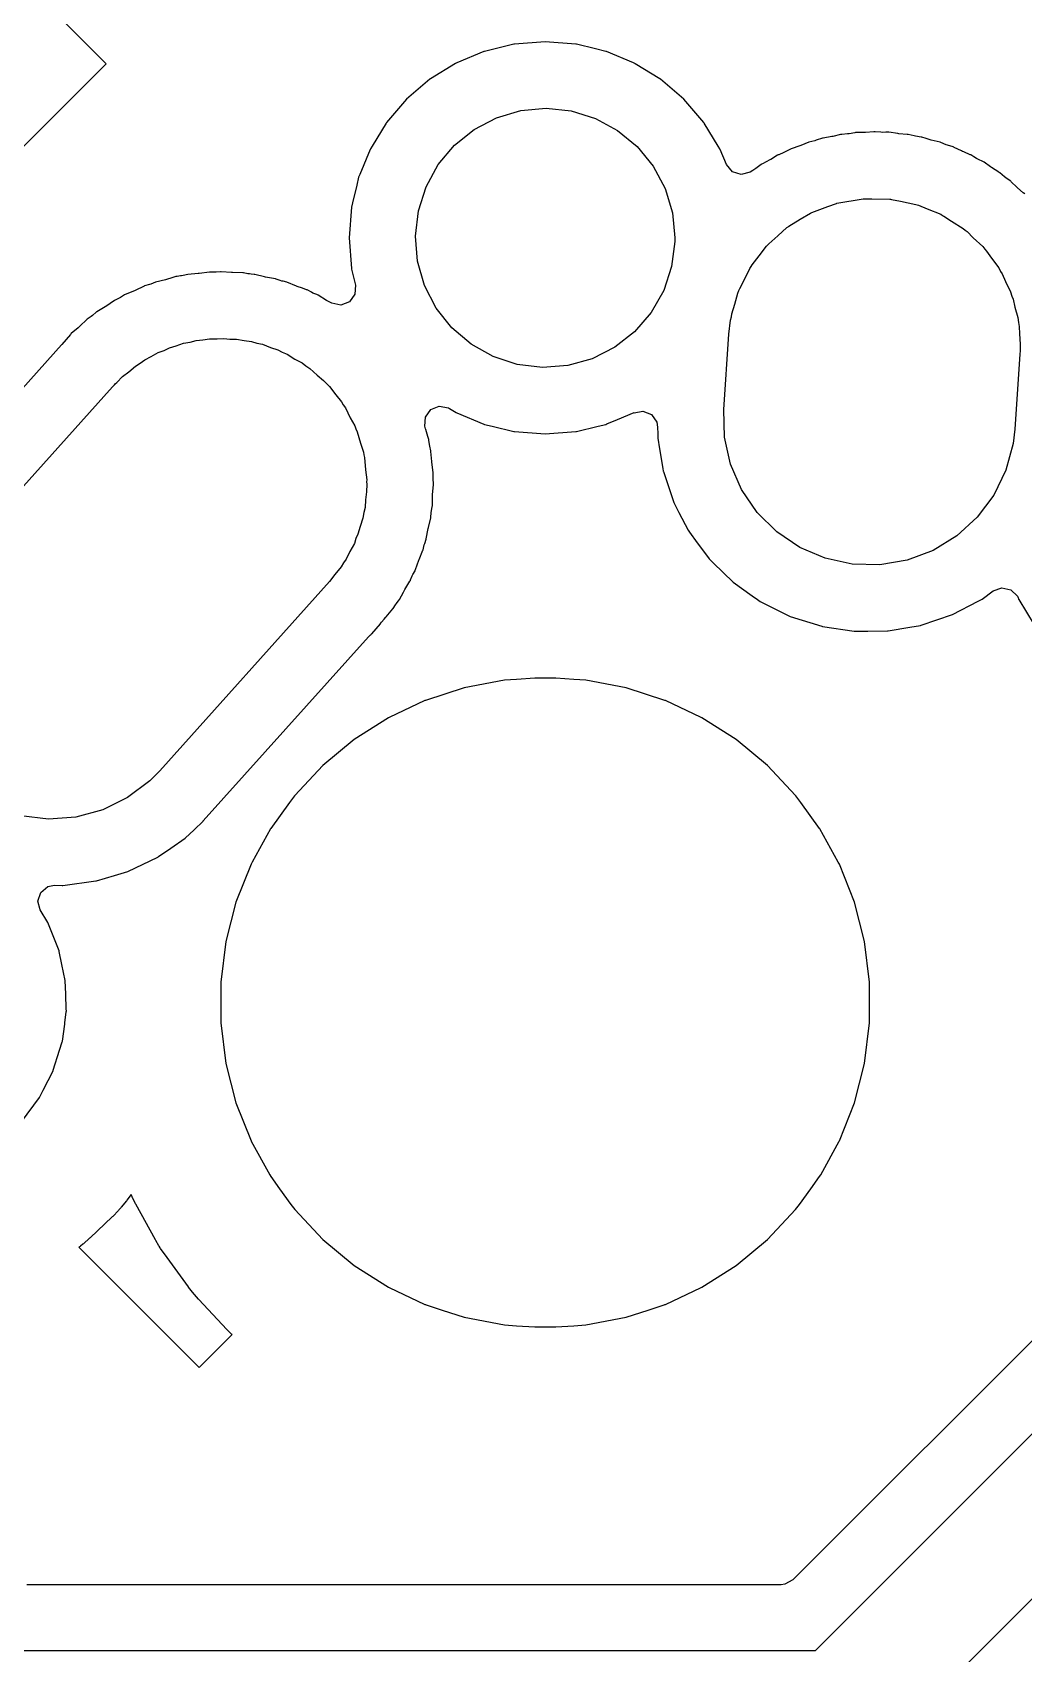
# Model space of a CAD drawing. Extents: x 124.3 to 210.2, y -114.7 to -26.3.
# Drawn here: x 174.54 to 182.19, y -102.52 to -90.01 of the extents above; entities that cross this region are included whole.
import ezdxf

# ---------------------------------------------------------------- set-up
doc = ezdxf.new("R2010")
doc.units = 0
doc.layers.add('BLACK', color=7, linetype='CONTINUOUS')

msp = doc.modelspace()

# ---------------------------------------------------------------- linework, layer by layer
at = {"layer": 'BLACK', "linetype": 'CONTINUOUS'}
for p, q in [((175.114, -90.2569), (174.33, -89.4725)), ((178.028, -90.1628), (177.818, -90.2499)), ((178.032, -90.1609), (178.028, -90.1628)), ((178.028, -90.1628), (178.028, -90.1628)), ((178.113, -90.1416), (178.032, -90.1609)), ((178.258, -90.1066), (178.113, -90.1416)), ((178.263, -90.1055), (178.258, -90.1066)), ((178.258, -90.1066), (178.258, -90.1066)), ((178.5, -90.0868), (178.263, -90.1055)), ((178.737, -90.1055), (178.5, -90.0868)), ((178.742, -90.1066), (178.737, -90.1055)), ((178.887, -90.1416), (178.742, -90.1066)), ((178.742, -90.1066), (178.742, -90.1066)), ((178.968, -90.1609), (178.887, -90.1416)), ((178.972, -90.1628), (178.968, -90.1609)), ((179.182, -90.2499), (178.972, -90.1628)), ((178.972, -90.1628), (178.972, -90.1628)), ((174.035, -91.336), (175.114, -90.2569)), ((177.809, -90.2543), (177.615, -90.3732)), ((177.813, -90.2518), (177.809, -90.2543)), ((177.818, -90.2499), (177.813, -90.2518)), ((177.818, -90.2499), (177.818, -90.2499)), ((179.187, -90.2518), (179.182, -90.2499)), ((179.182, -90.2499), (179.182, -90.2499)), ((179.191, -90.2543), (179.187, -90.2518)), ((179.195, -90.2569), (179.191, -90.2543)), ((179.385, -90.3732), (179.195, -90.2569)), ((177.611, -90.3758), (177.43, -90.53)), ((177.615, -90.3732), (177.611, -90.3758)), ((177.615, -90.3732), (177.615, -90.3732)), ((179.389, -90.3758), (179.385, -90.3732)), ((179.385, -90.3732), (179.385, -90.3732)), ((179.57, -90.53), (179.389, -90.3758)), ((177.43, -90.53), (177.276, -90.7106)), ((179.724, -90.7106), (179.57, -90.53)), ((177.952, -90.7632), (178.125, -90.6728)), ((178.125, -90.6728), (178.313, -90.6177)), ((178.313, -90.6177), (178.507, -90.6)), ((178.507, -90.6), (178.701, -90.6204)), ((178.701, -90.6204), (178.888, -90.6781)), ((178.888, -90.6781), (179.059, -90.771)), ((177.273, -90.7148), (177.165, -90.892)), ((177.276, -90.7106), (177.273, -90.7148)), ((177.273, -90.7148), (177.273, -90.7148)), ((177.8, -90.8855), (177.952, -90.7632)), ((179.059, -90.771), (179.21, -90.8954)), ((179.727, -90.7148), (179.724, -90.7106)), ((179.835, -90.892), (179.727, -90.7148)), ((179.727, -90.7148), (179.727, -90.7148)), ((180.779, -90.8028), (180.718, -90.8173)), ((180.784, -90.8016), (180.779, -90.8028)), ((180.779, -90.8028), (180.779, -90.8028)), ((180.789, -90.8012), (180.784, -90.8016)), ((180.833, -90.7978), (180.789, -90.8012)), ((180.789, -90.8012), (180.789, -90.8012)), ((180.844, -90.7964), (180.833, -90.7978)), ((180.889, -90.7887), (180.844, -90.7964)), ((180.894, -90.7879), (180.889, -90.7887)), ((180.889, -90.7887), (180.889, -90.7887)), ((180.899, -90.7879), (180.894, -90.7879)), ((180.961, -90.7872), (180.899, -90.7879)), ((180.899, -90.7879), (180.899, -90.7879)), ((180.964, -90.7872), (180.961, -90.7872)), ((180.972, -90.7868), (180.964, -90.7872)), ((181.035, -90.7818), (180.972, -90.7868)), ((181.04, -90.7814), (181.035, -90.7818)), ((181.045, -90.7818), (181.04, -90.7814)), ((181.09, -90.7854), (181.045, -90.7818)), ((181.101, -90.7857), (181.09, -90.7854)), ((181.127, -90.7855), (181.101, -90.7857)), ((181.151, -90.7852), (181.127, -90.7855)), ((181.219, -90.7952), (181.151, -90.7852)), ((181.227, -90.7962), (181.219, -90.7952)), ((181.291, -90.8012), (181.227, -90.7962)), ((181.296, -90.8016), (181.291, -90.8012)), ((181.291, -90.8012), (181.291, -90.8012)), ((181.301, -90.8028), (181.296, -90.8016)), ((181.346, -90.8134), (181.301, -90.8028)), ((181.301, -90.8028), (181.301, -90.8028)), ((181.357, -90.8156), (181.346, -90.8134)), ((177.15, -90.9176), (177.07, -91.1109)), ((177.152, -90.913), (177.15, -90.9176)), ((177.15, -90.9176), (177.15, -90.9176)), ((177.165, -90.892), (177.152, -90.913)), ((177.675, -91.035), (177.8, -90.8855)), ((179.21, -90.8954), (179.333, -91.0466)), ((179.848, -90.913), (179.835, -90.892)), ((179.85, -90.9176), (179.848, -90.913)), ((179.898, -91.0331), (179.85, -90.9176)), ((179.85, -90.9176), (179.85, -90.9176)), ((180.35, -90.9371), (180.34, -90.9419)), ((180.392, -90.9151), (180.35, -90.9371)), ((180.397, -90.9128), (180.392, -90.9151)), ((180.392, -90.9151), (180.392, -90.9151)), ((180.465, -90.8899), (180.397, -90.9128)), ((180.473, -90.8869), (180.465, -90.8899)), ((180.534, -90.8616), (180.473, -90.8869)), ((180.581, -90.8504), (180.534, -90.8616)), ((180.591, -90.8473), (180.581, -90.8504)), ((180.64, -90.8308), (180.591, -90.8473)), ((180.645, -90.83), (180.64, -90.8308)), ((180.71, -90.819), (180.645, -90.83)), ((180.645, -90.83), (180.645, -90.83)), ((180.718, -90.8173), (180.71, -90.819)), ((181.4, -90.822), (181.357, -90.8156)), ((181.405, -90.8228), (181.4, -90.822)), ((181.4, -90.822), (181.4, -90.822)), ((181.439, -90.8333), (181.405, -90.8228)), ((181.47, -90.843), (181.439, -90.8333)), ((181.478, -90.8452), (181.47, -90.843)), ((181.546, -90.8616), (181.478, -90.8452)), ((181.551, -90.8635), (181.546, -90.8616)), ((181.594, -90.8813), (181.551, -90.8635)), ((181.604, -90.8851), (181.594, -90.8813)), ((181.646, -90.8982), (181.604, -90.8851)), ((181.651, -90.8997), (181.646, -90.8982)), ((181.646, -90.8982), (181.646, -90.8982)), ((181.655, -90.9019), (181.651, -90.8997)), ((181.71, -90.9292), (181.655, -90.9019)), ((181.655, -90.9019), (181.655, -90.9019)), ((181.718, -90.9328), (181.71, -90.9292)), ((181.729, -90.9371), (181.718, -90.9328)), ((181.779, -90.9581), (181.729, -90.9371)), ((177.581, -91.2061), (177.675, -91.035)), ((179.333, -91.0466), (179.425, -91.2189)), ((179.944, -91.0894), (179.898, -91.0331)), ((180.126, -91.0636), (180.117, -91.0699)), ((180.165, -91.0349), (180.126, -91.0636)), ((180.169, -91.0319), (180.165, -91.0349)), ((180.176, -91.0284), (180.169, -91.0319)), ((180.233, -90.9983), (180.176, -91.0284)), ((180.241, -90.9941), (180.233, -90.9983)), ((180.292, -90.9626), (180.241, -90.9941)), ((180.296, -90.96), (180.292, -90.9626)), ((180.292, -90.9626), (180.292, -90.9626)), ((180.301, -90.9581), (180.296, -90.96)), ((180.34, -90.9419), (180.301, -90.9581)), ((180.301, -90.9581), (180.301, -90.9581)), ((181.784, -90.96), (181.779, -90.9581)), ((181.779, -90.9581), (181.779, -90.9581)), ((181.807, -90.9739), (181.784, -90.96)), ((181.828, -90.9873), (181.807, -90.9739)), ((181.838, -90.9927), (181.828, -90.9873)), ((181.881, -91.014), (181.838, -90.9927)), ((181.885, -91.0169), (181.881, -91.014)), ((181.934, -91.0519), (181.885, -91.0169)), ((181.885, -91.0169), (181.885, -91.0169)), ((181.942, -91.0567), (181.934, -91.0519)), ((181.999, -91.0918), (181.942, -91.0567)), ((177.061, -91.1324), (177.046, -91.1939)), ((177.07, -91.1109), (177.061, -91.1324)), ((180.012, -91.1109), (179.944, -91.0894)), ((180.08, -91.0923), (180.012, -91.1109)), ((180.102, -91.079), (180.08, -91.0923)), ((180.117, -91.0699), (180.102, -91.079)), ((182.003, -91.0944), (181.999, -91.0918)), ((181.999, -91.0918), (181.999, -91.0918)), ((182.007, -91.0976), (182.003, -91.0944)), ((182.043, -91.1287), (182.007, -91.0976)), ((182.007, -91.0976), (182.007, -91.0976)), ((182.052, -91.1356), (182.043, -91.1287)), ((182.087, -91.1601), (182.052, -91.1356)), ((182.091, -91.1629), (182.087, -91.1601)), ((182.087, -91.1601), (182.087, -91.1601)), ((182.094, -91.1664), (182.091, -91.1629)), ((182.137, -91.2081), (182.094, -91.1664)), ((177.046, -91.1939), (177.014, -91.3296)), ((177.522, -91.3921), (177.581, -91.2061)), ((179.425, -91.2189), (179.481, -91.4058)), ((180.749, -91.3333), (180.952, -91.2985)), ((180.952, -91.2985), (180.954, -91.2985)), ((180.954, -91.2985), (180.957, -91.298)), ((180.957, -91.298), (181.02, -91.2994)), ((181.02, -91.2994), (181.158, -91.3012)), ((181.158, -91.3012), (181.164, -91.3025)), ((181.164, -91.3025), (181.171, -91.3027)), ((181.171, -91.3027), (181.24, -91.3176)), ((182.143, -91.2139), (182.137, -91.2081)), ((182.187, -91.2512), (182.143, -91.2139)), ((182.199, -91.2614), (182.187, -91.2512)), ((177.005, -91.3633), (176.987, -91.6)), ((177.014, -91.3296), (177.005, -91.3633)), ((177.5, -91.586), (177.522, -91.3921)), ((179.481, -91.4058), (179.5, -91.6)), ((180.468, -91.4566), (180.546, -91.4088)), ((180.546, -91.4088), (180.552, -91.4066)), ((180.552, -91.4066), (180.556, -91.4046)), ((180.556, -91.4046), (180.681, -91.3584)), ((180.681, -91.3584), (180.746, -91.3338)), ((180.746, -91.3338), (180.748, -91.3335)), ((180.748, -91.3335), (180.749, -91.3333)), ((181.24, -91.3176), (181.36, -91.3413)), ((181.36, -91.3413), (181.37, -91.3456)), ((181.37, -91.3456), (181.38, -91.3476)), ((181.38, -91.3476), (181.446, -91.3758)), ((181.446, -91.3758), (181.551, -91.4176)), ((181.551, -91.4176), (181.564, -91.4262)), ((181.564, -91.4262), (181.576, -91.4313)), ((181.576, -91.4313), (181.635, -91.4707)), ((180.295, -91.5836), (180.364, -91.5203)), ((180.364, -91.5203), (180.373, -91.5148)), ((180.373, -91.5148), (180.379, -91.5099)), ((180.379, -91.5099), (180.468, -91.4566)), ((181.635, -91.4707), (181.725, -91.5275)), ((181.725, -91.5275), (181.74, -91.5415)), ((181.74, -91.5415), (181.754, -91.5506)), ((181.754, -91.5506), (181.802, -91.5989)), ((176.987, -91.6), (177.005, -91.8367)), ((177.516, -91.7805), (177.5, -91.586)), ((179.5, -91.6279), (179.475, -91.8215)), ((179.5, -91.6), (179.5, -91.6279)), ((180.151, -91.7385), (180.206, -91.6643)), ((180.206, -91.6643), (180.217, -91.6543)), ((180.217, -91.6543), (180.224, -91.6456)), ((180.224, -91.6456), (180.295, -91.5836)), ((181.802, -91.5989), (181.876, -91.6672)), ((181.876, -91.6672), (181.891, -91.6875)), ((181.891, -91.6875), (181.905, -91.7014)), ((177.57, -91.9681), (177.516, -91.7805)), ((180.09, -91.8202), (180.096, -91.8073)), ((180.096, -91.8073), (180.151, -91.7385)), ((181.905, -91.7014), (181.942, -91.7559)), ((181.942, -91.7559), (181.999, -91.8322)), ((175.572, -91.9228), (175.494, -91.9416)), ((175.579, -91.921), (175.572, -91.9228)), ((175.62, -91.9088), (175.579, -91.921)), ((175.652, -91.8993), (175.62, -91.9088)), ((175.657, -91.8978), (175.652, -91.8993)), ((175.652, -91.8993), (175.652, -91.8993)), ((175.661, -91.8972), (175.657, -91.8978)), ((175.688, -91.8936), (175.661, -91.8972)), ((175.661, -91.8972), (175.661, -91.8972)), ((175.694, -91.8928), (175.688, -91.8936)), ((175.707, -91.8904), (175.694, -91.8928)), ((175.744, -91.8816), (175.707, -91.8904)), ((175.824, -91.8753), (175.744, -91.8816)), ((175.831, -91.8746), (175.824, -91.8753)), ((175.911, -91.8638), (175.831, -91.8746)), ((175.916, -91.864), (175.911, -91.8638)), ((175.949, -91.8648), (175.916, -91.864)), ((175.916, -91.864), (175.916, -91.864)), ((175.962, -91.8644), (175.949, -91.8648)), ((175.995, -91.8618), (175.962, -91.8644)), ((176, -91.8614), (175.995, -91.8618)), ((175.995, -91.8618), (175.995, -91.8618)), ((176.081, -91.8678), (176, -91.8614)), ((176.087, -91.8681), (176.081, -91.8678)), ((176.168, -91.8701), (176.087, -91.8681)), ((176.173, -91.871), (176.168, -91.8701)), ((176.206, -91.877), (176.173, -91.871)), ((176.173, -91.871), (176.173, -91.871)), ((176.219, -91.8787), (176.206, -91.877)), ((176.231, -91.8796), (176.219, -91.8787)), ((176.256, -91.8816), (176.231, -91.8796)), ((176.261, -91.8828), (176.256, -91.8816)), ((176.335, -91.9005), (176.261, -91.8828)), ((176.261, -91.8828), (176.261, -91.8828)), ((176.342, -91.9019), (176.335, -91.9005)), ((176.421, -91.9165), (176.342, -91.9019)), ((176.426, -91.9182), (176.421, -91.9165)), ((176.457, -91.9291), (176.426, -91.9182)), ((176.426, -91.9182), (176.426, -91.9182)), ((176.47, -91.9328), (176.457, -91.9291)), ((176.478, -91.9348), (176.47, -91.9328)), ((176.506, -91.9416), (176.478, -91.9348)), ((177.005, -91.8367), (177.007, -91.8415)), ((177.007, -91.8415), (177.007, -91.8415)), ((177.007, -91.8415), (177.036, -91.9643)), ((179.475, -91.8215), (179.414, -92.0067)), ((180.001, -91.9895), (180.039, -91.9164)), ((180.039, -91.9164), (180.078, -91.8355)), ((180.078, -91.8355), (180.09, -91.8202)), ((181.999, -91.8322), (182.012, -91.8589)), ((182.012, -91.8589), (182.025, -91.878)), ((182.025, -91.878), (182.051, -91.9362)), ((182.051, -91.9362), (182.09, -92.0168)), ((175.224, -92.0598), (175.213, -92.066)), ((175.256, -92.04), (175.224, -92.0598)), ((175.261, -92.0381), (175.256, -92.04)), ((175.331, -92.0091), (175.261, -92.0381)), ((175.261, -92.0381), (175.261, -92.0381)), ((175.337, -92.0064), (175.331, -92.0091)), ((175.406, -91.9734), (175.337, -92.0064)), ((175.41, -91.9713), (175.406, -91.9734)), ((175.447, -91.9604), (175.41, -91.9713)), ((175.459, -91.9561), (175.447, -91.9604)), ((175.494, -91.9416), (175.459, -91.9561)), ((176.581, -91.9726), (176.506, -91.9416)), ((176.587, -91.975), (176.581, -91.9726)), ((176.627, -91.9888), (176.587, -91.975)), ((176.659, -92.0003), (176.627, -91.9888)), ((176.664, -92.0019), (176.659, -92.0003)), ((176.659, -92.0003), (176.659, -92.0003)), ((176.668, -92.0043), (176.664, -92.0019)), ((176.697, -92.02), (176.668, -92.0043)), ((176.668, -92.0043), (176.668, -92.0043)), ((176.709, -92.0255), (176.697, -92.02)), ((176.739, -92.0381), (176.709, -92.0255)), ((176.744, -92.04), (176.739, -92.0381)), ((176.739, -92.0381), (176.739, -92.0381)), ((176.748, -92.0426), (176.744, -92.04)), ((176.813, -92.0823), (176.748, -92.0426)), ((176.748, -92.0426), (176.748, -92.0426)), ((177.033, -92.0352), (176.991, -92.093)), ((177.036, -91.9643), (177.033, -92.0352)), ((177.659, -92.1417), (177.57, -91.9681)), ((179.414, -92.0067), (179.317, -92.1764)), ((179.963, -92.1113), (179.985, -92.0278)), ((179.985, -92.0278), (179.995, -92.007)), ((179.995, -92.007), (180.001, -91.9895)), ((182.09, -92.0168), (182.1, -92.0499)), ((182.1, -92.0499), (182.11, -92.0742)), ((175.037, -92.1744), (175.008, -92.1989)), ((175.041, -92.1718), (175.037, -92.1744)), ((175.106, -92.1322), (175.041, -92.1718)), ((175.041, -92.1718), (175.041, -92.1718)), ((175.111, -92.1285), (175.106, -92.1322)), ((175.178, -92.0824), (175.111, -92.1285)), ((175.183, -92.0803), (175.178, -92.0824)), ((175.213, -92.066), (175.183, -92.0803)), ((175.183, -92.0803), (175.183, -92.0803)), ((176.819, -92.0857), (176.813, -92.0823)), ((176.854, -92.1046), (176.819, -92.0857)), ((176.925, -92.1192), (176.854, -92.1046)), ((176.991, -92.093), (176.925, -92.1192)), ((177.781, -92.2947), (177.659, -92.1417)), ((179.317, -92.1764), (179.19, -92.3242)), ((179.937, -92.208), (179.94, -92.1861)), ((179.94, -92.1861), (179.963, -92.1113)), ((182.11, -92.0742), (182.123, -92.1335)), ((182.123, -92.1335), (182.146, -92.215)), ((174.897, -92.2939), (174.845, -92.3382)), ((174.903, -92.2889), (174.897, -92.2939)), ((174.908, -92.2844), (174.903, -92.2889)), ((174.967, -92.2284), (174.908, -92.2844)), ((174.998, -92.2068), (174.967, -92.2284)), ((175.008, -92.1989), (174.998, -92.2068)), ((177.929, -92.4211), (177.781, -92.2947)), ((179.917, -92.3435), (179.93, -92.2343)), ((179.93, -92.2343), (179.937, -92.208)), ((182.146, -92.215), (182.15, -92.2537)), ((182.15, -92.2537), (182.156, -92.2829)), ((182.156, -92.2829), (182.158, -92.3408)), ((174.77, -92.4247), (173.547, -93.7883)), ((174.772, -92.4224), (174.77, -92.4247)), ((174.838, -92.3451), (174.772, -92.4224)), ((174.841, -92.3414), (174.838, -92.3451)), ((174.838, -92.3451), (174.838, -92.3451)), ((174.845, -92.3382), (174.841, -92.3414)), ((174.845, -92.3382), (174.845, -92.3382)), ((175.602, -92.4476), (175.654, -92.4334)), ((175.654, -92.4334), (175.709, -92.4133)), ((175.709, -92.4133), (175.761, -92.4044)), ((175.761, -92.4044), (175.809, -92.3914)), ((175.809, -92.3914), (175.859, -92.3876)), ((175.859, -92.3876), (175.912, -92.3785)), ((175.912, -92.3785), (175.969, -92.3792)), ((175.969, -92.3792), (176.022, -92.3752)), ((176.022, -92.3752), (176.068, -92.3805)), ((176.068, -92.3805), (176.118, -92.3812)), ((176.118, -92.3812), (176.178, -92.3931)), ((176.178, -92.3931), (176.234, -92.3996)), ((176.234, -92.3996), (176.275, -92.4124)), ((176.275, -92.4124), (176.32, -92.4213)), ((176.32, -92.4213), (176.381, -92.4457)), ((178.1, -92.5164), (177.929, -92.4211)), ((179.19, -92.3242), (179.036, -92.4443)), ((179.878, -92.9235), (179.917, -92.3435)), ((182.158, -92.3408), (182.165, -92.42)), ((182.165, -92.42), (182.163, -92.4789)), ((175.377, -92.5671), (175.411, -92.5418)), ((175.411, -92.5418), (175.462, -92.5165)), ((175.462, -92.5165), (175.516, -92.4846)), ((175.516, -92.4846), (175.561, -92.4678)), ((175.561, -92.4678), (175.602, -92.4476)), ((176.381, -92.4457), (176.438, -92.4637)), ((176.438, -92.4637), (176.472, -92.4822)), ((176.472, -92.4822), (176.511, -92.4976)), ((176.511, -92.4976), (176.57, -92.535)), ((176.57, -92.535), (176.626, -92.5651)), ((178.285, -92.5767), (178.1, -92.5164)), ((178.862, -92.5323), (178.674, -92.5848)), ((179.036, -92.4443), (178.862, -92.5323)), ((182.162, -92.4965), (182.122, -93.0765)), ((182.163, -92.4789), (182.162, -92.4905)), ((182.162, -92.4905), (182.162, -92.4965)), ((175.195, -92.7155), (175.24, -92.6706)), ((175.24, -92.6706), (175.289, -92.6338)), ((175.289, -92.6338), (175.339, -92.5899)), ((175.339, -92.5899), (175.377, -92.5671)), ((176.626, -92.5651), (176.653, -92.5875)), ((176.653, -92.5875), (176.685, -92.6075)), ((176.685, -92.6075), (176.74, -92.6582)), ((176.74, -92.6582), (176.791, -92.7003)), ((178.479, -92.5998), (178.285, -92.5767)), ((178.674, -92.5848), (178.479, -92.5998)), ((173.853, -94.2087), (175.163, -92.7487)), ((175.163, -92.7487), (175.178, -92.7332)), ((175.178, -92.7332), (175.184, -92.7256)), ((175.184, -92.7256), (175.195, -92.7155)), ((176.791, -92.7003), (176.812, -92.7246)), ((176.812, -92.7246), (176.836, -92.7472)), ((176.836, -92.7472), (176.884, -92.8109)), ((176.884, -92.8109), (176.928, -92.8644)), ((176.928, -92.8644), (176.942, -92.8887)), ((176.942, -92.8887), (176.959, -92.9122)), ((176.959, -92.9122), (176.997, -92.9879)), ((177.576, -92.9823), (177.618, -92.9246)), ((177.618, -92.9246), (177.683, -92.8983)), ((177.683, -92.8983), (177.753, -92.9119)), ((177.753, -92.9119), (177.761, -92.9164)), ((177.761, -92.9164), (177.813, -92.9482)), ((179.187, -92.9488), (179.254, -92.9363)), ((179.254, -92.9363), (179.319, -92.963)), ((179.883, -93.1371), (179.878, -92.9235)), ((176.997, -92.9879), (177.032, -93.0514)), ((177.032, -93.0514), (177.039, -93.0742)), ((177.573, -93.0532), (177.576, -92.9823)), ((177.577, -93.0725), (177.573, -93.0532)), ((177.813, -92.9482), (177.818, -92.9501)), ((177.818, -92.9501), (177.818, -92.9501)), ((177.818, -92.9501), (178.028, -93.0372)), ((178.028, -93.0372), (178.032, -93.0391)), ((178.032, -93.0391), (178.091, -93.0532)), ((178.091, -93.0532), (178.258, -93.0934)), ((178.742, -93.0934), (178.909, -93.0532)), ((178.909, -93.0532), (178.968, -93.0391)), ((178.968, -93.0391), (178.976, -93.0357)), ((178.976, -93.0357), (179.057, -93.0022)), ((179.057, -93.0022), (179.187, -92.9482)), ((179.187, -92.9482), (179.187, -92.9488)), ((179.319, -92.963), (179.36, -93.021)), ((179.36, -93.021), (179.367, -93.0603)), ((179.367, -93.0603), (179.368, -93.1132)), ((177.039, -93.0742), (177.05, -93.0968)), ((177.05, -93.0968), (177.075, -93.1832)), ((177.075, -93.1832), (177.098, -93.2546)), ((177.579, -93.0791), (177.577, -93.0725)), ((177.595, -93.132), (177.579, -93.0791)), ((177.602, -93.1565), (177.595, -93.132)), ((177.603, -93.1614), (177.602, -93.1565)), ((177.607, -93.194), (177.603, -93.1614)), ((178.258, -93.0934), (178.258, -93.0934)), ((178.258, -93.0934), (178.263, -93.0945)), ((178.263, -93.0945), (178.5, -93.1132)), ((178.5, -93.1132), (178.737, -93.0945)), ((178.737, -93.0945), (178.742, -93.0934)), ((178.742, -93.0934), (178.742, -93.0934)), ((179.368, -93.1132), (179.368, -93.1457)), ((179.368, -93.1457), (179.382, -93.2282)), ((179.929, -93.3458), (179.883, -93.1371)), ((182.11, -93.1857), (182.054, -93.3921)), ((182.122, -93.0765), (182.11, -93.1857)), ((177.098, -93.2546), (177.1, -93.2746)), ((177.1, -93.2746), (177.106, -93.295)), ((177.106, -93.295), (177.115, -93.3903)), ((177.61, -93.2067), (177.607, -93.194)), ((177.618, -93.2437), (177.61, -93.2067)), ((177.619, -93.2486), (177.618, -93.2437)), ((177.625, -93.3245), (177.619, -93.2486)), ((177.619, -93.2486), (177.619, -93.2486)), ((179.382, -93.2282), (179.407, -93.3788)), ((177.115, -93.3903), (177.124, -93.4666)), ((177.625, -93.3313), (177.625, -93.3245)), ((177.636, -93.4114), (177.625, -93.3313)), ((177.635, -93.4492), (177.636, -93.4163)), ((177.636, -93.4163), (177.636, -93.4114)), ((177.636, -93.4163), (177.636, -93.4163)), ((179.407, -93.3788), (179.411, -93.3992)), ((179.411, -93.3992), (179.412, -93.4039)), ((179.412, -93.4039), (179.432, -93.4633)), ((180.014, -93.542), (179.929, -93.3458)), ((182.054, -93.3921), (181.961, -93.5845)), ((177.123, -93.5589), (177.114, -93.6219)), ((177.124, -93.4666), (177.123, -93.4829)), ((177.123, -93.4829), (177.125, -93.5)), ((177.125, -93.5), (177.123, -93.5589)), ((177.632, -93.5809), (177.638, -93.5049)), ((177.636, -93.4621), (177.635, -93.4492)), ((177.638, -93.4951), (177.636, -93.4621)), ((177.639, -93.5), (177.638, -93.4951)), ((177.638, -93.5049), (177.639, -93.5)), ((179.432, -93.4633), (179.493, -93.6429)), ((180.134, -93.7186), (180.014, -93.542)), ((177.111, -93.6799), (177.1, -93.7194)), ((177.114, -93.6219), (177.111, -93.6799)), ((177.623, -93.7056), (177.629, -93.6733)), ((177.629, -93.6733), (177.63, -93.6684)), ((177.629, -93.6733), (177.629, -93.6733)), ((177.63, -93.6684), (177.632, -93.5877)), ((177.632, -93.5877), (177.632, -93.5809)), ((179.493, -93.6429), (179.532, -93.7184)), ((181.961, -93.5845), (181.833, -93.7557)), ((177.094, -93.7626), (177.072, -93.8271)), ((177.1, -93.7194), (177.094, -93.7626)), ((177.599, -93.8352), (177.617, -93.7611)), ((177.617, -93.7611), (177.618, -93.7563)), ((177.617, -93.7611), (177.617, -93.7611)), ((177.618, -93.7563), (177.621, -93.7184)), ((177.621, -93.7184), (177.623, -93.7056)), ((179.532, -93.7184), (179.603, -93.8544)), ((180.286, -93.8693), (180.134, -93.7186)), ((181.833, -93.7557), (181.675, -93.8996)), ((177.04, -93.9201), (177.028, -93.9576)), ((177.056, -93.8866), (177.04, -93.9201)), ((177.072, -93.8271), (177.056, -93.8866)), ((177.571, -93.957), (177.582, -93.926)), ((177.582, -93.926), (177.583, -93.9213)), ((177.582, -93.926), (177.582, -93.926)), ((177.583, -93.9213), (177.598, -93.8419)), ((177.598, -93.8419), (177.599, -93.8352)), ((179.603, -93.8544), (179.612, -93.8707)), ((179.612, -93.8707), (179.672, -93.952)), ((180.463, -93.9887), (180.286, -93.8693)), ((181.675, -93.8996), (181.493, -94.0111)), ((176.992, -94.0209), (176.964, -94.0794)), ((177.028, -93.9576), (176.992, -94.0209)), ((177.527, -94.0813), (177.556, -94.0109)), ((177.556, -94.0109), (177.558, -94.0063)), ((177.558, -94.0063), (177.567, -93.9694)), ((177.567, -93.9694), (177.571, -93.957)), ((179.672, -93.952), (179.76, -94.07)), ((180.66, -94.0723), (180.463, -93.9887)), ((181.493, -94.0111), (181.293, -94.0862)), ((176.927, -94.1372), (176.878, -94.1966)), ((176.944, -94.1063), (176.927, -94.1372)), ((176.964, -94.0794), (176.944, -94.1063)), ((177.48, -94.1971), (177.496, -94.1682)), ((177.496, -94.1682), (177.498, -94.1638)), ((177.496, -94.1682), (177.496, -94.1682)), ((177.498, -94.1638), (177.5, -94.1592)), ((177.5, -94.1592), (177.525, -94.0877)), ((177.5, -94.1592), (177.5, -94.1592)), ((177.525, -94.0877), (177.527, -94.0813)), ((179.76, -94.07), (179.765, -94.0771)), ((179.765, -94.0771), (179.769, -94.0806)), ((179.769, -94.0806), (179.769, -94.0806)), ((179.769, -94.0806), (179.797, -94.1081)), ((179.797, -94.1081), (179.949, -94.257)), ((180.869, -94.1173), (180.66, -94.0723)), ((181.082, -94.122), (180.869, -94.1173)), ((181.293, -94.0862), (181.082, -94.122)), ((176.837, -94.2513), (175.527, -95.7113)), ((176.878, -94.1966), (176.837, -94.2513)), ((177.414, -94.319), (177.418, -94.3131)), ((177.418, -94.3131), (177.457, -94.2481)), ((177.457, -94.2481), (177.46, -94.2439)), ((177.46, -94.2439), (177.462, -94.2393)), ((177.462, -94.2393), (177.475, -94.2088)), ((177.462, -94.2393), (177.462, -94.2393)), ((177.475, -94.2088), (177.48, -94.1971)), ((179.949, -94.257), (180.097, -94.3622)), ((181.956, -94.3245), (182.023, -94.3)), ((182.023, -94.3), (182.092, -94.3153)), ((182.092, -94.3153), (182.142, -94.3657)), ((177.328, -94.4589), (177.345, -94.4307)), ((177.345, -94.4307), (177.353, -94.42)), ((177.353, -94.42), (177.373, -94.394)), ((177.373, -94.3939), (177.376, -94.39)), ((177.373, -94.394), (177.373, -94.3939)), ((177.376, -94.39), (177.406, -94.3342)), ((177.406, -94.3342), (177.414, -94.319)), ((180.097, -94.3622), (180.138, -94.3913)), ((180.138, -94.3913), (180.159, -94.406)), ((180.159, -94.406), (180.389, -94.5203)), ((181.643, -94.5072), (181.84, -94.4043)), ((181.84, -94.4043), (181.866, -94.3903)), ((181.866, -94.3903), (181.871, -94.3881)), ((181.866, -94.3903), (181.866, -94.3903)), ((181.871, -94.3881), (181.956, -94.3245)), ((182.142, -94.3657), (182.148, -94.3774)), ((182.148, -94.3774), (182.15, -94.3824)), ((182.15, -94.3824), (182.15, -94.3824)), ((182.15, -94.3824), (182.152, -94.387)), ((182.152, -94.387), (182.154, -94.3912)), ((182.154, -94.3912), (182.273, -94.5852)), ((177.231, -94.5745), (177.238, -94.566)), ((177.238, -94.566), (177.259, -94.5431)), ((177.259, -94.5431), (177.269, -94.5301)), ((177.269, -94.5301), (177.273, -94.5249)), ((177.273, -94.5249), (177.326, -94.4631)), ((177.326, -94.4631), (177.328, -94.4589)), ((177.328, -94.4589), (177.328, -94.4589)), ((180.389, -94.5203), (180.634, -94.5972)), ((181.399, -94.5892), (181.643, -94.5072)), ((175.863, -96.0987), (177.138, -94.678)), ((177.138, -94.678), (177.15, -94.6663)), ((177.15, -94.6663), (177.155, -94.6618)), ((177.155, -94.6618), (177.159, -94.6586)), ((177.155, -94.6618), (177.155, -94.6618)), ((177.159, -94.6586), (177.162, -94.6549)), ((177.162, -94.6549), (177.229, -94.5768)), ((177.162, -94.6549), (177.162, -94.6549)), ((177.229, -94.5768), (177.231, -94.5745)), ((180.584, -102.5), (188.442, -94.6418)), ((180.634, -94.5972), (180.639, -94.5979)), ((180.639, -94.5979), (180.639, -94.5979)), ((180.639, -94.5979), (180.884, -94.634)), ((180.884, -94.634), (180.884, -94.634)), ((180.884, -94.634), (180.889, -94.6348)), ((180.889, -94.6348), (180.989, -94.6337)), ((180.989, -94.6337), (181.141, -94.6321)), ((181.141, -94.6321), (181.141, -94.6321)), ((181.141, -94.6321), (181.146, -94.6321)), ((181.146, -94.6321), (181.312, -94.6039)), ((181.312, -94.6039), (181.394, -94.59)), ((181.394, -94.59), (181.399, -94.5892)), ((181.394, -94.59), (181.394, -94.59)), ((178.186, -95.0124), (177.876, -95.0714)), ((178.279, -95.0065), (178.186, -95.0124)), ((178.419, -94.9977), (178.279, -95.0065)), ((178.421, -94.9976), (178.419, -94.9977)), ((178.419, -94.9977), (178.419, -94.9977)), ((178.579, -94.9976), (178.421, -94.9976)), ((178.581, -94.9977), (178.579, -94.9976)), ((178.721, -95.0065), (178.581, -94.9977)), ((178.581, -94.9977), (178.581, -94.9977)), ((178.814, -95.0124), (178.721, -95.0065)), ((179.124, -95.0714), (178.814, -95.0124)), ((177.573, -95.1704), (177.296, -95.3011)), ((177.577, -95.1687), (177.573, -95.1704)), ((177.573, -95.1704), (177.573, -95.1704)), ((177.876, -95.0714), (177.577, -95.1687)), ((179.423, -95.1687), (179.124, -95.0714)), ((179.427, -95.1704), (179.423, -95.1687)), ((179.704, -95.3011), (179.427, -95.1704)), ((179.427, -95.1704), (179.427, -95.1704)), ((177.292, -95.3028), (177.026, -95.4715)), ((177.296, -95.3011), (177.292, -95.3028)), ((177.296, -95.3011), (177.296, -95.3011)), ((179.708, -95.3028), (179.704, -95.3011)), ((179.704, -95.3011), (179.704, -95.3011)), ((179.974, -95.4715), (179.708, -95.3028)), ((188.946, -95.41), (181.088, -103.268)), ((177.026, -95.4715), (176.784, -95.6722)), ((180.216, -95.6722), (179.974, -95.4715)), ((176.784, -95.6722), (176.568, -95.9018)), ((180.432, -95.9018), (180.216, -95.6722)), ((175.45, -95.7894), (175.279, -95.9182)), ((175.527, -95.7113), (175.45, -95.7894)), ((175.279, -95.9182), (175.088, -96.0124)), ((176.566, -95.905), (176.529, -95.9554)), ((176.568, -95.9018), (176.566, -95.905)), ((176.566, -95.905), (176.566, -95.905)), ((180.434, -95.905), (180.432, -95.9018)), ((180.471, -95.9554), (180.434, -95.905)), ((180.434, -95.905), (180.434, -95.905)), ((174.668, -96.0848), (174.456, -96.0604)), ((175.088, -96.0124), (174.881, -96.0686)), ((176.529, -95.9554), (176.383, -96.1565)), ((180.617, -96.1565), (180.471, -95.9554)), ((174.881, -96.0686), (174.668, -96.0848)), ((175.723, -96.2316), (175.792, -96.1665)), ((175.792, -96.1665), (175.861, -96.1004)), ((175.861, -96.1004), (175.863, -96.0987)), ((175.861, -96.1004), (175.861, -96.1004)), ((176.381, -96.16), (176.239, -96.4181)), ((176.383, -96.1565), (176.381, -96.16)), ((176.381, -96.16), (176.381, -96.16)), ((180.619, -96.16), (180.617, -96.1565)), ((180.761, -96.4181), (180.619, -96.16)), ((180.619, -96.16), (180.619, -96.16)), ((175.517, -96.3737), (175.612, -96.3087)), ((175.612, -96.3087), (175.723, -96.2316)), ((175.28, -96.4887), (175.512, -96.3776)), ((175.512, -96.3776), (175.517, -96.3737)), ((176.231, -96.4324), (176.115, -96.7252)), ((176.239, -96.4181), (176.231, -96.4324)), ((180.769, -96.4324), (180.761, -96.4181)), ((180.885, -96.7252), (180.769, -96.4324)), ((174.779, -96.5962), (175.033, -96.5621)), ((175.033, -96.5621), (175.038, -96.5607)), ((175.038, -96.5607), (175.178, -96.5192)), ((175.038, -96.5607), (175.038, -96.5607)), ((175.178, -96.5192), (175.28, -96.4887)), ((174.587, -96.7173), (174.609, -96.6498)), ((174.609, -96.6498), (174.663, -96.6047)), ((174.663, -96.6047), (174.716, -96.5946)), ((174.716, -96.5946), (174.774, -96.596)), ((174.774, -96.596), (174.774, -96.596)), ((174.774, -96.596), (174.779, -96.5962)), ((174.605, -96.7859), (174.587, -96.7173)), ((174.664, -96.8826), (174.605, -96.7859)), ((176.115, -96.7252), (176.037, -97.0302)), ((180.963, -97.0302), (180.885, -96.7252)), ((174.75, -97.101), (174.664, -96.8826)), ((176.037, -97.0302), (175.998, -97.3426)), ((181.002, -97.3426), (180.963, -97.0302)), ((174.751, -97.1062), (174.75, -97.101)), ((174.772, -97.2072), (174.751, -97.1062)), ((174.751, -97.1062), (174.751, -97.1062)), ((174.798, -97.3308), (174.772, -97.2072)), ((174.802, -97.4358), (174.798, -97.3308)), ((174.806, -97.5513), (174.802, -97.4358)), ((175.998, -97.3426), (175.998, -97.6574)), ((181.002, -97.6574), (181.002, -97.3426)), ((174.807, -97.5654), (174.806, -97.5513)), ((174.806, -97.5707), (174.807, -97.5654)), ((174.776, -97.7982), (174.794, -97.6662)), ((174.794, -97.6662), (174.795, -97.6574)), ((174.795, -97.6574), (174.806, -97.5707)), ((174.806, -97.5707), (174.806, -97.5707)), ((175.998, -97.6574), (176.037, -97.9698)), ((180.963, -97.9698), (181.002, -97.6574)), ((174.754, -97.8679), (174.775, -97.8033)), ((174.775, -97.8033), (174.776, -97.7982)), ((174.706, -98.0224), (174.754, -97.8679)), ((174.628, -98.1772), (174.704, -98.0271)), ((174.704, -98.0271), (174.706, -98.0224)), ((174.704, -98.0271), (174.704, -98.0271)), ((176.037, -97.9698), (176.115, -98.2748)), ((180.885, -98.2748), (180.963, -97.9698)), ((174.6, -98.2317), (174.628, -98.1772)), ((174.46, -98.42), (174.6, -98.2317)), ((176.115, -98.2748), (176.231, -98.5676)), ((180.769, -98.5676), (180.885, -98.2748)), ((176.231, -98.5676), (176.233, -98.571)), ((180.767, -98.571), (180.769, -98.5676)), ((176.233, -98.571), (176.233, -98.571)), ((176.233, -98.571), (176.375, -98.8294)), ((180.625, -98.8294), (180.767, -98.571)), ((180.767, -98.571), (180.767, -98.571)), ((176.375, -98.8294), (176.383, -98.8435)), ((176.383, -98.8435), (176.45, -98.9363)), ((176.45, -98.9363), (176.539, -99.0576)), ((180.461, -99.0576), (180.55, -98.9363)), ((180.55, -98.9363), (180.617, -98.8435)), ((180.617, -98.8435), (180.625, -98.8294)), ((175.27, -99.0295), (175.23, -99.0796)), ((175.273, -99.0253), (175.27, -99.0295)), ((175.306, -98.9815), (175.273, -99.0253)), ((175.309, -98.9884), (175.306, -98.9815)), ((175.311, -98.992), (175.309, -98.9884)), ((175.317, -99.0064), (175.311, -98.992)), ((175.319, -99.0099), (175.317, -99.0064)), ((175.341, -99.0526), (175.319, -99.0099)), ((175.343, -99.0561), (175.341, -99.0526)), ((175.494, -99.332), (175.343, -99.0561)), ((176.539, -99.0576), (176.568, -99.0982)), ((183.307, -99.0576), (180.41, -101.955)), ((180.432, -99.0982), (180.461, -99.0576)), ((175.16, -99.1537), (174.99, -99.3158)), ((175.164, -99.15), (175.16, -99.1537)), ((175.208, -99.1035), (175.164, -99.15)), ((175.212, -99.0996), (175.208, -99.1035)), ((175.226, -99.0837), (175.212, -99.0996)), ((175.23, -99.0796), (175.226, -99.0837)), ((176.568, -99.0982), (176.784, -99.3278)), ((180.216, -99.3278), (180.432, -99.0982)), ((174.986, -99.3194), (174.938, -99.3619)), ((174.99, -99.3158), (174.986, -99.3194)), ((174.913, -99.382), (174.903, -99.3887)), ((174.903, -99.3887), (175.831, -100.316)), ((174.917, -99.3787), (174.913, -99.382)), ((174.933, -99.3653), (174.917, -99.3787)), ((174.938, -99.3619), (174.933, -99.3653)), ((175.496, -99.3354), (175.494, -99.332)), ((175.521, -99.3767), (175.496, -99.3354)), ((175.523, -99.38), (175.521, -99.3767)), ((175.531, -99.3934), (175.523, -99.38)), ((175.533, -99.3967), (175.531, -99.3934)), ((175.56, -99.4363), (175.533, -99.3967)), ((175.563, -99.4395), (175.56, -99.4363)), ((175.748, -99.6943), (175.563, -99.4395)), ((176.784, -99.3278), (177.026, -99.5285)), ((179.974, -99.5285), (180.216, -99.3278)), ((177.026, -99.5285), (177.292, -99.6972)), ((179.708, -99.6972), (179.974, -99.5285)), ((175.75, -99.6974), (175.748, -99.6943)), ((175.779, -99.7352), (175.75, -99.6974)), ((175.782, -99.7383), (175.779, -99.7352)), ((175.792, -99.7505), (175.782, -99.7383)), ((175.795, -99.7535), (175.792, -99.7505)), ((175.826, -99.7894), (175.795, -99.7535)), ((175.829, -99.7924), (175.826, -99.7894)), ((176.044, -100.022), (175.829, -99.7924)), ((177.292, -99.6972), (177.296, -99.6989)), ((177.296, -99.6989), (177.296, -99.6989)), ((177.296, -99.6989), (177.573, -99.8296)), ((179.427, -99.8296), (179.704, -99.6989)), ((179.704, -99.6989), (179.708, -99.6972)), ((179.704, -99.6989), (179.704, -99.6989)), ((177.573, -99.8296), (177.573, -99.8296)), ((177.573, -99.8296), (177.577, -99.8313)), ((177.577, -99.8313), (177.581, -99.8325)), ((177.581, -99.8325), (177.581, -99.8325)), ((177.581, -99.8325), (177.706, -99.8731)), ((177.706, -99.8731), (177.876, -99.9286)), ((177.876, -99.9286), (178.186, -99.9876)), ((178.814, -99.9876), (179.124, -99.9286)), ((179.124, -99.9286), (179.294, -99.8731)), ((179.294, -99.8731), (179.419, -99.8325)), ((179.419, -99.8325), (179.423, -99.8313)), ((179.419, -99.8325), (179.419, -99.8325)), ((179.423, -99.8313), (179.427, -99.8296)), ((179.427, -99.8296), (179.427, -99.8296)), ((175.831, -100.316), (176.085, -100.062)), ((176.047, -100.025), (176.044, -100.022)), ((176.081, -100.059), (176.047, -100.025)), ((176.084, -100.061), (176.081, -100.059)), ((176.085, -100.062), (176.084, -100.061)), ((178.186, -99.9876), (178.279, -99.9935)), ((178.279, -99.9935), (178.419, -100.002)), ((178.419, -100.002), (178.419, -100.002)), ((178.419, -100.002), (178.421, -100.002)), ((178.421, -100.002), (178.579, -100.002)), ((178.579, -100.002), (178.581, -100.002)), ((178.581, -100.002), (178.721, -99.9935)), ((178.581, -100.002), (178.581, -100.002)), ((178.721, -99.9935), (178.814, -99.9876)), ((180.321, -101.992), (174.503, -101.992)), ((180.348, -101.989), (180.321, -101.992)), ((180.41, -101.955), (180.348, -101.989)), ((146.636, -102.5), (180.584, -102.5))]:
    msp.add_line(p, q, dxfattribs=at)

doc.saveas('drawing.dxf')
